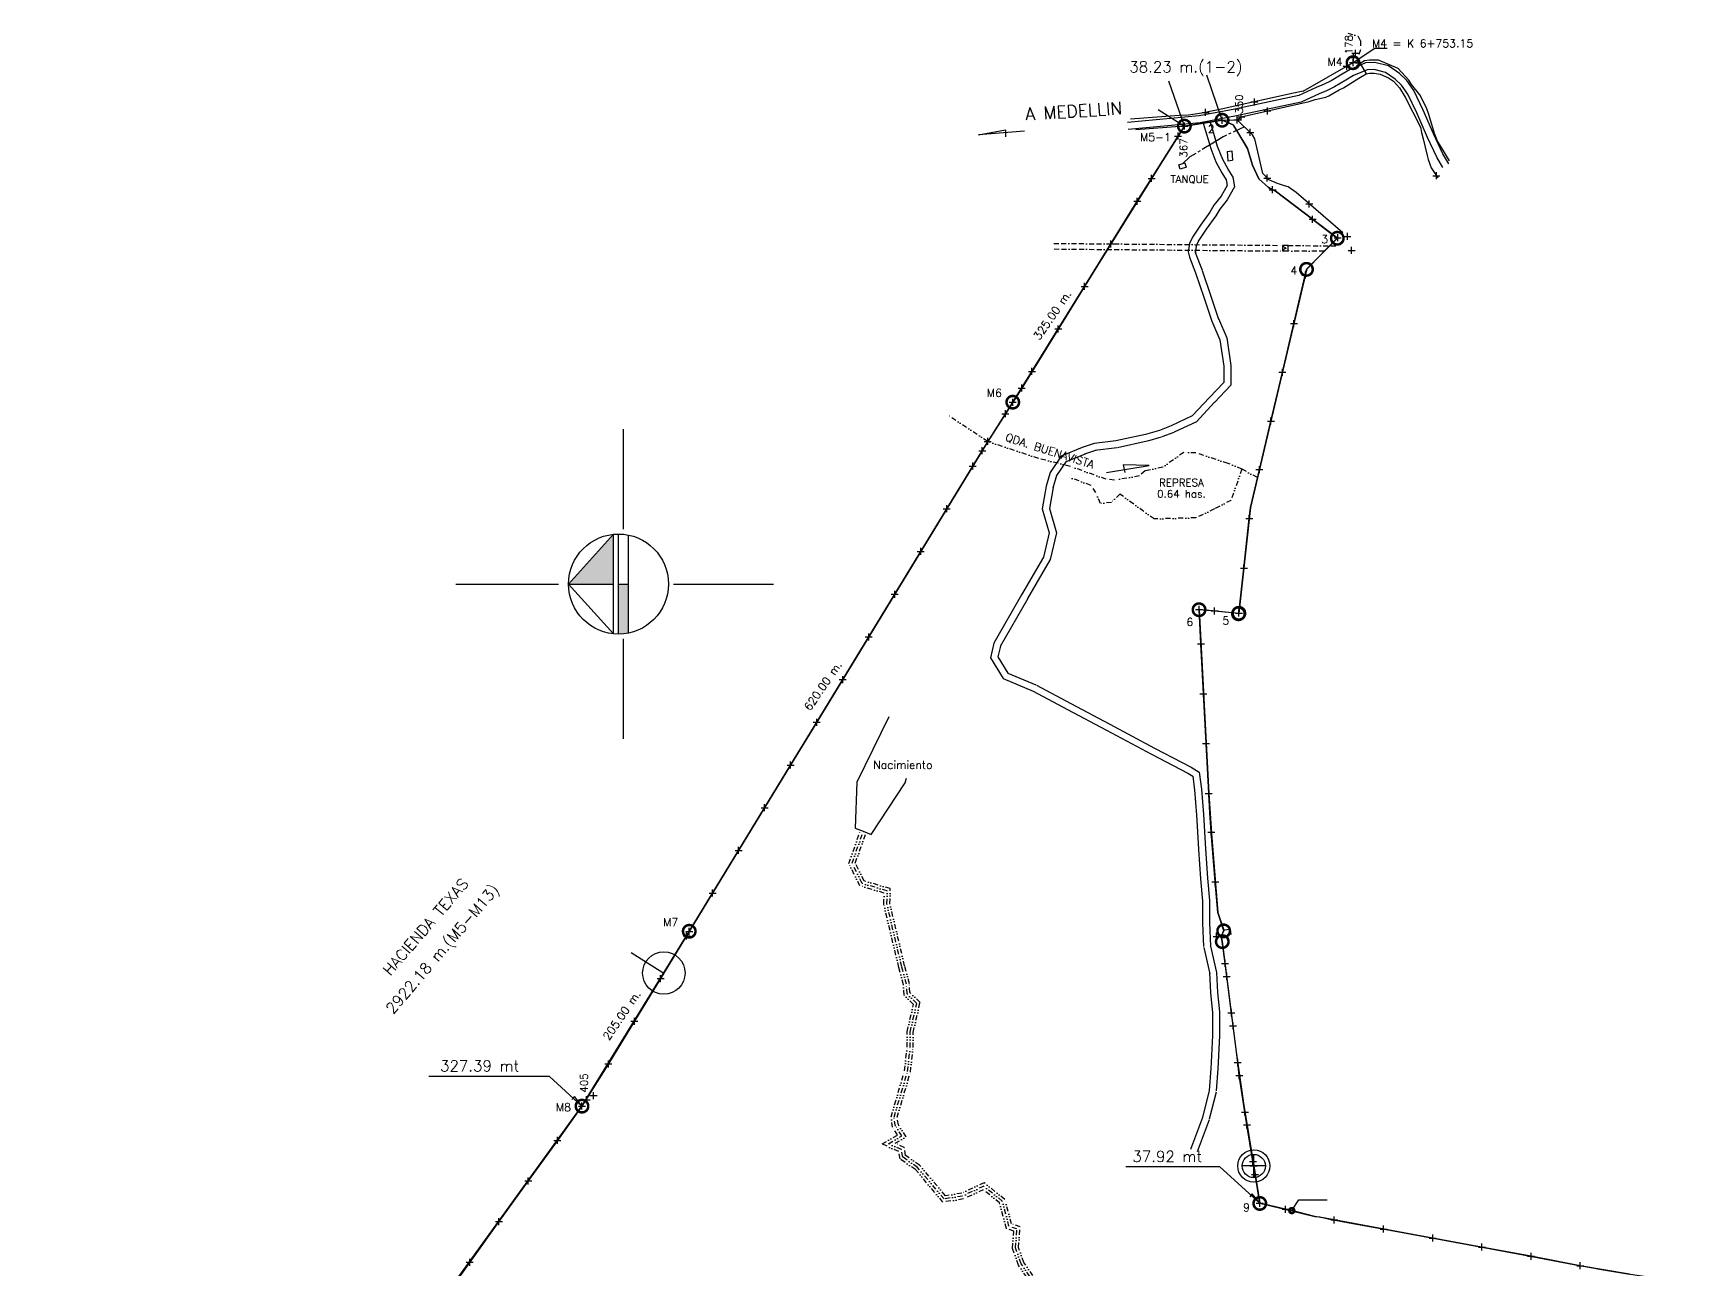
# Model space of a CAD drawing. Extents: x 14987 to 28539, y 5455 to 9112.
# Drawn here: x 15023 to 16677, y 6899 to 8136 of the extents above; entities that cross this region are included whole.
import ezdxf
from ezdxf.enums import TextEntityAlignment as Align

# ---------------------------------------------------------------- set-up
doc = ezdxf.new("R2010")
doc.units = 0
doc.header["$LTSCALE"] = 10
doc.header["$MEASUREMENT"] = 0
doc.header["$PDMODE"] = 2
doc.header["$PDSIZE"] = 3.5
for name, pattern in [('BORDER', [1.75, 0.5, -0.25, 0.5, -0.25, 0, -0.25]), ('CENTER', [2, 1.25, -0.25, 0.25, -0.25]), ('DIVIDE', [1.25, 0.5, -0.25, 0, -0.25, 0, -0.25])]:
    doc.linetypes.add(name, pattern=pattern)
for name, color, linetype in [('AREA', 2, 'Continuous'), ('CANO', 5, 'DIVIDE'), ('CERCO', 2, 'Continuous'), ('COORDENADAS', 1, 'Continuous'), ('ENERGIA', 1, 'BORDER'), ('HOJA', 8, 'Continuous'), ('LIMITE', 6, 'Continuous'), ('MOJON', 2, 'Continuous'), ('MURO', 3, 'Continuous'), ('PL', 3, 'Continuous'), ('PUA', 1, 'Continuous'), ('R', 1, 'Continuous'), ('R60', 2, 'Continuous'), ('R80', 2, 'Continuous'), ('SOLID', 253, 'Continuous'), ('TUBERIA', 6, 'CENTER'), ('VIA', 4, 'Continuous')]:
    doc.layers.add(name, color=color, linetype=linetype)
doc.styles.add('textstyle4', font='')
doc.styles.get('textstyle4').set_extended_font_data('simplex')

msp = doc.modelspace()

# ---------------------------------------------------------------- hatches: boundary and pattern name
at = {"layer": 'SOLID', "transparency": 33554687}
for points in [[(15602.7, 7634.8), (15568.5, 7597.1), (15602.7, 7597.1)], [(15602.7, 7597.1), (15568.5, 7597.1), (15557.7, 7585), (15602.7, 7585)]]:
    msp.add_hatch(color=256, dxfattribs=at).paths.add_polyline_path(points, flags=0)
h = msp.add_hatch(color=256, dxfattribs=at)
edge = h.paths.add_edge_path(flags=0)
edge.add_line((15617.7, 7585), (15607.7, 7585))
edge.add_line((15607.7, 7585), (15607.7, 7535))
edge.add_arc((15607.7, 7585), 50, 270, 281.537)
edge.add_line((15617.7, 7536.1), (15617.7, 7585))

# ---------------------------------------------------------------- linework, layer by layer
at = {"layer": 'AREA'}
for p in [(16341.9, 8106.3), (16342.4, 8111.5), (16344.2, 8115.7), (16230.1, 8052.1), (16173.3, 8042.9), (16211, 8048.7), (16226.1, 8049), (16425.2, 7993.3), (16126.2, 7967.7), (16010.8, 7781), (15976.8, 7727.6), (15971.2, 7718.3), (16188, 7559.7), (16203.5, 7558.1), (15575.8, 7069.4), (16248.7, 6966)]:
    msp.add_point(p, dxfattribs=at)
at = {"layer": 'AREA', "color": 2}
for p in [(16326.6, 7931.2), (16227.9, 7556)]:
    msp.add_point(p, dxfattribs=at)
at = {"layer": 'CANO'}
for points in [[(16336.6, 8135.9), (16346.8, 8133), (16349.3, 8128.1), (16349.2, 8119.2), (16346.3, 8110.5), (16345.2, 8102.7)], [(16246.4, 7691.4), (16230.9, 7700), (16217, 7705.7), (16184.9, 7716.2), (16172.7, 7716.6), (16151.8, 7702), (16134, 7698.1), (16128.4, 7693.1), (16103.6, 7688.9), (16095.2, 7689.8), (16059.5, 7702.7), (16027.7, 7710.5), (15976.8, 7727.6), (15937, 7753.9)], [(16230.9, 7700), (16219.9, 7668.7), (16203.4, 7660.2), (16184.8, 7651.2), (16143.2, 7650.1), (16108.9, 7675), (16100.4, 7666.7), (16089.6, 7665.5), (16084.8, 7676.5), (16080, 7683.7), (16057, 7692.1)], [(16015.8, 6892), (16007.6, 6904.1), (16001.4, 6921), (16002.8, 6938.2), (15995.5, 6940.6), (15988.6, 6966.4), (15972.3, 6979.5), (15952.5, 6970.3), (15932, 6967.1), (15904.6, 6999.6), (15889.1, 7010.3), (15887.9, 7017.7), (15871.2, 7025.2), (15886.7, 7034.3), (15881.6, 7041.9), (15880.1, 7052.3), (15893.6, 7098.3), (15896.2, 7122), (15896.2, 7137.4), (15902.5, 7164.8), (15893.1, 7174), (15892.5, 7184.4), (15887.9, 7201.7), (15872.8, 7265.1), (15873.3, 7276.1), (15849, 7283.3), (15837.9, 7305.7), (15849.6, 7338.8)], [(16018.8, 6892.8), (16010.2, 6905.5), (16004.4, 6921.4), (16006, 6940.3), (15998, 6942.9), (15991.3, 6968.1), (15972.7, 6983), (15951.6, 6973.2), (15933.2, 6970.3), (15906.6, 7001.8), (15891.8, 7012.1), (15890.6, 7019.7), (15877.7, 7025.5), (15891, 7033.3), (15884.5, 7043.1), (15883.1, 7052.1), (15896.6, 7097.7), (15899.2, 7121.8), (15899.2, 7137.1), (15905.8, 7165.7), (15896.1, 7175.3), (15895.5, 7184.9), (15890.8, 7202.4), (15875.9, 7265.4), (15876.4, 7278.3), (15851.1, 7285.8), (15841.2, 7305.9), (15852.4, 7337.8)], [(16021.9, 6893.7), (16012.9, 6906.8), (16007.4, 6921.8), (16009.2, 6942.4), (16000.5, 6945.3), (15993.9, 6969.8), (15973.1, 6986.5), (15950.8, 6976.1), (15934.4, 6973.5), (15908.7, 7004), (15894.6, 7013.8), (15893.3, 7021.8), (15884.2, 7025.9), (15895.2, 7032.4), (15887.4, 7044.2), (15886.2, 7051.9), (15899.5, 7097.1), (15902.2, 7121.6), (15902.2, 7136.7), (15909.1, 7166.7), (15899, 7176.6), (15898.5, 7185.4), (15893.7, 7203.2), (15878.9, 7265.7), (15879.4, 7280.5), (15853.2, 7288.3), (15844.4, 7306.1), (15855.3, 7336.8)]]:
    msp.add_lwpolyline(points, dxfattribs=at)
at = {"layer": 'CERCO'}
for p, q in [((16349.1, 8105.4), (16354.9, 8095.2)), ((16211, 8048.7), (16195.6, 8093.7)), ((16173.3, 8042.9), (16157.8, 8087.8)), ((16192.1, 8045.8), (16195.7, 8033.8)), ((16198.9, 8047.8), (16202.4, 8035.8)), ((16211, 8048.7), (16226.1, 8049)), ((16195.7, 8033.8), (16199.6, 8020.5)), ((16202.4, 8035.8), (16206.2, 8022.7)), ((16206.2, 8022.7), (16211.4, 8009.7)), ((16199.6, 8020.5), (16204.9, 8007.1)), ((16204.9, 8007.1), (16210.9, 7996.2)), ((16211, 8010.5), (16217, 7999.5)), ((16210.9, 7996.2), (16215.1, 7989.1)), ((16216.9, 7999.8), (16221.7, 7991.7)), ((16221.7, 7991.7), (16223.5, 7982.3)), ((16210.2, 7972.9), (16202.8, 7963.8)), ((16216.2, 7983.5), (16210.2, 7972.9)), ((16215.1, 7989.1), (16216.2, 7983.5)), ((16223.5, 7982.3), (16216, 7969)), ((16198.9, 7956.7), (16189.4, 7943.7)), ((16202.8, 7963.8), (16198.9, 7956.7)), ((16208.6, 7959.9), (16204.8, 7953)), ((16216, 7969), (16208.6, 7959.9)), ((16189.4, 7943.7), (16181.3, 7931.7)), ((16195.1, 7939.7), (16187.1, 7927.8)), ((16204.8, 7953), (16195.1, 7939.7)), ((16178.4, 7925.4), (16177, 7917.3)), ((16181.3, 7931.7), (16178.4, 7925.4)), ((16185.3, 7924.2), (16184, 7916.6)), ((16187.7, 7928.9), (16184.8, 7922.6)), ((16177, 7917.3), (16178.4, 7911.7)), ((16178.4, 7911.7), (16184.5, 7896.3)), ((16183.8, 7919), (16185.2, 7913.4)), ((16184, 7916.6), (16191, 7898.8)), ((16184.5, 7896.3), (16193, 7870.7)), ((16191.1, 7898.5), (16199.6, 7872.9)), ((16193, 7870.7), (16200.9, 7847.7)), ((16199.6, 7872.9), (16207.5, 7849.9)), ((16200.9, 7847.7), (16208.8, 7829.3)), ((16207.3, 7850.4), (16215.6, 7831.2)), ((16208.8, 7829.3), (16212.7, 7803)), ((16215.6, 7831.2), (16219.7, 7803.5)), ((16212.7, 7803), (16212.7, 7786.6)), ((16219.7, 7803.5), (16219.7, 7783.8)), ((16212.7, 7786.6), (16198.3, 7771.5)), ((16219.7, 7783.8), (16203.3, 7766.6)), ((16198.3, 7771.5), (16181.2, 7753.1)), ((16203.4, 7766.7), (16185.4, 7747.3)), ((16160.1, 7743.2), (16148.3, 7738.6)), ((16181.2, 7753.1), (16160.1, 7743.2)), ((16185.4, 7747.3), (16163.1, 7736.9)), ((16083.2, 7725.5), (16071.3, 7721.5)), ((16104.9, 7728.1), (16083.2, 7725.5)), ((16134.5, 7734.7), (16104.9, 7728.1)), ((16136, 7727.8), (16106.4, 7721.3)), ((16148.3, 7738.6), (16134.5, 7734.7)), ((16150.2, 7731.9), (16136.4, 7727.9)), ((16162.7, 7736.7), (16150.8, 7732.1)), ((16050.3, 7713), (16039.1, 7696.6)), ((16071.3, 7721.5), (16050.3, 7713)), ((16074, 7715), (16054.9, 7707.3)), ((16085.4, 7718.8), (16073.5, 7714.9)), ((16105.7, 7721.1), (16084, 7718.5)), ((16039.1, 7696.6), (16035.2, 7682.8)), ((16045.5, 7693.6), (16041.9, 7680.8)), ((16054.9, 7707.3), (16045.5, 7693.6)), ((16035.2, 7682.8), (16031.2, 7660.2)), ((16042.1, 7681.6), (16038.4, 7660.6)), ((16031.2, 7660.2), (16038.1, 7636.1)), ((16038.4, 7660.6), (16045.4, 7636.3)), ((16038.1, 7636.1), (16032.4, 7612)), ((16045.4, 7636.3), (16039, 7609.4)), ((16032.4, 7612), (16010.6, 7574.2)), ((16039, 7609.4), (16016.6, 7570.7)), ((16010.6, 7574.2), (15983, 7526)), ((16016.7, 7570.7), (15989.1, 7522.5)), ((15983, 7526), (15979.6, 7511.1)), ((15979.6, 7511.1), (15992.2, 7490.5)), ((15989.8, 7524.4), (15987, 7512.3)), ((15987, 7512.3), (15997, 7496)), ((15997, 7496), (16024.8, 7484.3)), ((15992.2, 7490.5), (16022.1, 7477.8)), ((16022.1, 7477.8), (16056.5, 7459.5)), ((16025.4, 7484), (16059.8, 7465.7)), ((16059.8, 7465.7), (16098.8, 7445)), ((16056.5, 7459.5), (16095.5, 7438.9)), ((16098.9, 7445), (16143.6, 7420.9)), ((16095.5, 7438.9), (16140.3, 7414.8)), ((16140.3, 7414.8), (16176.7, 7396)), ((16143.5, 7421), (16180.2, 7402.1)), ((16199.9, 7100.7), (16198.2, 7078.8)), ((16206.9, 7100.2), (16205.2, 7078.2)), ((16198.2, 7078.8), (16191.4, 7051.8)), ((16205, 7077.1), (16198.2, 7050.1)), ((16191.4, 7051.8), (16179.6, 7019.7)), ((16198, 7049.3), (16186.2, 7017.2))]:
    msp.add_line(p, q, dxfattribs=at)
for points in [[(16292.1, 8077.9), (16341.9, 8106.3)], [(16341.9, 8106.3), (16349.1, 8105.4)], [(16438.2, 8008.1), (16430.3, 8021.4), (16426.4, 8027.9), (16423.2, 8035.6), (16417.6, 8054.5), (16415.2, 8061.1), (16408.5, 8074.2), (16400.3, 8084.5), (16397.8, 8088.8), (16386.9, 8100.4), (16367.5, 8108.8), (16358.5, 8108.7), (16353.4, 8108.1), (16349.1, 8105.4), (16345.2, 8102.7)], [(16331.7, 7936.1), (16285.2, 7976.5), (16276.9, 7982), (16273.4, 7983.1), (16266.5, 7985.5), (16257.8, 7989.3), (16251.6, 7995.5), (16243.7, 8030), (16241.5, 8034.3), (16226.1, 8049), (16230.1, 8052.1), (16298, 8067.6), (16304, 8069.5), (16314.7, 8071.9), (16317.6, 8073), (16328.2, 8079.1), (16332.3, 8081.2), (16347.6, 8090.9), (16354.9, 8095.2), (16358.5, 8095.8), (16363.1, 8095.7), (16368.9, 8094.7), (16377.2, 8091.2), (16382.2, 8087.8), (16388.5, 8081.2), (16393.9, 8071.9), (16409.4, 8041.8), (16410.4, 8036.5), (16412, 8030.2), (16416, 8013.4), (16416.9, 8009.4), (16420, 8001.3), (16425.2, 7993.3), (16426.8, 7991.2)], [(16292.1, 8077.9), (16282.3, 8075.7), (16216, 8061.1), (16213.4, 8060.6), (16190.7, 8055.7), (16177.3, 8053.9), (16168.2, 8053.4)], [(16168.2, 8053.4), (16119.6, 8049.7)], [(16173.3, 8042.9), (16124.7, 8039.2)], [(16211, 8048.7), (16173.3, 8042.9), (16126.2, 7967.7)], [(16236.3, 8020.4), (16233.3, 8026.2), (16222.2, 8044.1), (16211, 8048.7)], [(16326.3, 7930.7), (16264.2, 7978.3), (16261.3, 7979.2), (16257.4, 7981.4), (16247.6, 7990.1), (16241.5, 8003.8), (16236.3, 8020.4)], [(16126.2, 7967.7), (16010.8, 7781), (15976.8, 7727.6)], [(16227.8, 7555.7), (16188, 7559.7), (16198.5, 7358.7)], [(15877.9, 7452.4), (15846, 7386.8), (15844.3, 7341.1), (15852.4, 7337.8), (15860.3, 7334.5), (15894.1, 7386.2), (15895.7, 7391.1)], [(16198.7, 7356.2), (16206.6, 7256.8), (16212.7, 7238.3)], [(16220.1, 7234.8), (16219.3, 7239.8), (16212.8, 7238.9), (16209.9, 7232.2)], [(16248.7, 6966), (16303.8, 6952.8), (16308.8, 6952.4), (16317, 6950.5), (16337.9, 6946.4), (16378.8, 6939), (16478.1, 6920.8), (16512, 6914.5), (16564.3, 6904.4), (16612.2, 6896), (16676.6, 6886.6)]]:
    msp.add_lwpolyline(points, dxfattribs=at)
at = {"layer": 'CERCO', "color": 2}
msp.add_lwpolyline([(16326.6, 7931.2), (16295.8, 7900), (16239.4, 7661.6), (16227.8, 7555.7)], dxfattribs=at)
at = {"layer": 'COORDENADAS', "color": 4}
for p, q in [((15612.7, 7639.8), (15612.7, 7739.8)), ((15557.7, 7585), (15602.7, 7634.8)), ((15602.7, 7535.3), (15602.7, 7634.8)), ((15607.7, 7535), (15607.7, 7635)), ((15617.7, 7536.1), (15617.7, 7634)), ((15445.2, 7585), (15547.7, 7585)), ((15602.7, 7535.3), (15557.7, 7585)), ((15557.7, 7585), (15602.7, 7585)), ((15607.7, 7585), (15617.7, 7585)), ((15662.7, 7585), (15762.7, 7585)), ((15612.7, 7430.3), (15612.7, 7530.3))]:
    msp.add_line(p, q, dxfattribs=at)
msp.add_circle((15607.7, 7585), 50, dxfattribs=at)
at = {"layer": 'ENERGIA'}
for p, q in [((16042.8, 7925.6), (16271.4, 7923.6)), ((16271.3, 7918), (16276.9, 7923.5)), ((16271.4, 7923.6), (16276.9, 7918)), ((16276.9, 7923.5), (16326.2, 7923.1)), ((16043, 7920), (16271.3, 7918)), ((16313.2, 7917.7), (16276.9, 7918))]:
    msp.add_line(p, q, dxfattribs=at)
at = {"layer": 'HOJA'}
msp.add_lwpolyline([(15353.9, 6762), (15571.2, 7063.1), (15678.4, 7237.8), (15773.5, 7393.9), (15861.9, 7539), (15971.2, 7718.3), (16001.8, 7766.8), (16173.3, 8042.9), (16211, 8048.7), (16222.2, 8044.1), (16236.3, 8020.4), (16241.5, 8003.8), (16247.6, 7990.1), (16257.4, 7981.4), (16261.3, 7979.2), (16264.2, 7978.3), (16301.5, 7949.7), (16326.2, 7930.8), (16295.8, 7900), (16239.4, 7661.6), (16227.9, 7556), (16227.8, 7555.7), (16188, 7559.7), (16197.7, 7375.5), (16201.5, 7320.8), (16206.6, 7256.8), (16212.8, 7238.9), (16210, 7232.5), (16211.2, 7227.6), (16225.2, 7117.5), (16232.4, 7065.9), (16242.7, 7003.2), (16248.6, 6966.1), (16299.3, 6953.9), (16303.8, 6952.8), (16308.8, 6952.4), (16505.3, 6915.7), (16544.5, 6908.3), (16581.5, 6901.4), (16588.3, 6900.2), (16618.3, 6895.1)], dxfattribs=at)
at = {"layer": 'LIMITE'}
msp.add_line((16147, 8059.3), (16173.3, 8042.9), dxfattribs=at)
msp.add_lwpolyline([(15440.6, 6881.5), (15459, 6907), (15488.2, 6947.6), (15517.4, 6988.2), (15546.6, 7028.8), (15571.2, 7063.1), (15597.6, 7105.2), (15623.6, 7147.9), (15649.7, 7190.6), (15678.4, 7237.8), (15701.7, 7276), (15727.7, 7318.7), (15753.7, 7361.4), (15779.7, 7404.1), (15805.8, 7446.8), (15831.8, 7489.5), (15857.8, 7532.2), (15883.8, 7574.9), (15909.8, 7617.6), (15935.8, 7660.3), (15961.8, 7703), (15971.2, 7718.3), (15977.1, 7727.4), (15994.4, 7755.2), (16001.8, 7766.8), (16010.8, 7781), (16021, 7797.6), (16047.3, 7840.1), (16073.6, 7882.6), (16099.9, 7925.1), (16126.2, 7967.7), (16140.5, 7990.5), (16167, 8032.9), (16173.3, 8042.9)], dxfattribs=at)
at = {"layer": 'LIMITE', "const_width": 2.25}
msp.add_lwpolyline([(16280.7, 6956, 1), (16280.7, 6961.2, 1)], format="xyb", close=True, dxfattribs=at)
at = {"layer": 'MOJON'}
for p, q in [((16176.7, 7396), (16181.7, 7392.9)), ((16180.2, 7402.1), (16188.2, 7397.1)), ((16188.2, 7397.1), (16190.3, 7379.9)), ((16181.7, 7392.9), (16183.3, 7379.1)), ((16183.3, 7379.3), (16185.3, 7354)), ((16190.3, 7379.9), (16192.3, 7354.6)), ((16185.3, 7354.2), (16187.3, 7319.8)), ((16192.3, 7354.6), (16194.3, 7320.2)), ((16187.3, 7319.7), (16189.4, 7290.4)), ((16194.3, 7320.2), (16196.3, 7290.9)), ((16189.4, 7290.2), (16191.4, 7268)), ((16196.3, 7290.9), (16198.4, 7268.6)), ((16191.4, 7268.6), (16191.4, 7246.4)), ((16198.4, 7268.6), (16198.4, 7246.4)), ((16191.4, 7246.1), (16192.4, 7222.8)), ((16198.4, 7246.4), (16199.4, 7223.1)), ((16192.6, 7221.6), (16198.6, 7195.3)), ((16199.4, 7223.1), (16205.5, 7196.8)), ((16198.5, 7196.5), (16199.5, 7176.3)), ((16205.5, 7196.8), (16206.5, 7176.6)), ((16199.5, 7175.9), (16201.5, 7156.7)), ((16206.5, 7176.6), (16208.5, 7157.4)), ((16201.5, 7157.4), (16201.5, 7133.1)), ((16208.5, 7157.4), (16208.5, 7133.1)), ((16201.5, 7133.7), (16199.9, 7100.5)), ((16208.5, 7133.4), (16206.9, 7100.2))]:
    msp.add_line(p, q, dxfattribs=at)
at = {"layer": 'MOJON', "const_width": 2.5}
for points in [[(16341.9, 8100, 1), (16341.9, 8112.5, 1)], [(16211, 8042.5, 1), (16211, 8055, 1)], [(16173.3, 8036.6, 1), (16173.3, 8049.1, 1)], [(16326.2, 7924.5, 1), (16326.2, 7937, 1)], [(16295.4, 7893.4, 1), (16295.4, 7905.9, 1)], [(16001.8, 7760.6, 1), (16001.8, 7773.1, 1)], [(16188, 7553.1, 1), (16188, 7565.6, 1)], [(16227.4, 7549.1, 1), (16227.4, 7561.6, 1)], [(16227.8, 7549.5, 1), (16227.8, 7562, 1)], [(15678.4, 7231.6, 1), (15678.4, 7244.1, 1)], [(16212.6, 7232, 1), (16212.6, 7244.5, 1)], [(16211.2, 7221.3, 1), (16211.2, 7233.8, 1)], [(15571.2, 7056.8, 1), (15571.2, 7069.3, 1)], [(16248.7, 6959.5, 1), (16248.7, 6972, 1)]]:
    msp.add_lwpolyline(points, format="xyb", close=True, dxfattribs=at)
at = {"layer": 'MOJON'}
for p in [(16001.8, 7766.8), (15678.4, 7237.8), (15571.2, 7063.1)]:
    msp.add_point(p, dxfattribs=at)
at = {"layer": 'MURO', "color": 3}
for p, q in [((16167.8, 8004), (16173.9, 8006.1)), ((16175.3, 8001.9), (16173.9, 8006.1)), ((16216, 8017.6), (16220.9, 8018)), ((16216, 8017.6), (16216.6, 8008.3)), ((16216.6, 8008.3), (16221.5, 8008.7)), ((16220.9, 8018), (16221.5, 8008.7)), ((16169.2, 7999.8), (16167.8, 8004)), ((16175.3, 8001.9), (16169.2, 7999.8))]:
    msp.add_line(p, q, dxfattribs=at)
at = {"layer": 'MURO'}
msp.add_line((15620.2, 7216.6), (15653, 7196.1), dxfattribs=at)
for points in [[(15653, 7196.1), (15678.4, 7237.8), (15701.7, 7276), (15727.7, 7318.7), (15753.7, 7361.4), (15779.7, 7404.1), (15805.8, 7446.8), (15831.8, 7489.5), (15857.8, 7532.2), (15883.8, 7574.9), (15909.8, 7617.6), (15935.8, 7660.3), (15961.8, 7703), (15971.2, 7718.3), (15977.1, 7727.4), (15994.4, 7755.2), (16001.8, 7766.8), (16010.8, 7781), (16021, 7797.6), (16047.3, 7840.1), (16073.6, 7882.6), (16099.9, 7925.1), (16126.2, 7967.7), (16140.5, 7990.5), (16167, 8032.9), (16173.3, 8042.9)], [(15653, 7196.1), (15623.6, 7147.9), (15597.6, 7105.2), (15571.2, 7063.1), (15546.6, 7028.8), (15517.4, 6988.2), (15488.2, 6947.6), (15459, 6907), (15440.6, 6881.5), (15411.3, 6841), (15379.7, 6797.5), (15353.9, 6762), (15317.9, 6727.3), (15281.9, 6692.6), (15245.9, 6657.9), (15209.9, 6623.2), (15173.9, 6588.6), (15137.9, 6553.9), (15113.7, 6530.3), (15102.6, 6518.5), (15068.2, 6482.2), (15033.8, 6445.8), (15022.5, 6433.9)]]:
    msp.add_lwpolyline(points, dxfattribs=at)
at = {"layer": 'MURO', "color": 3}
msp.add_lwpolyline([(16276.9, 7918), (16276.9, 7923.5), (16271.4, 7923.6), (16271.3, 7918)], close=True, dxfattribs=at)
at = {"layer": 'MURO'}
msp.add_circle((15653, 7196.1), 21.2, dxfattribs=at)
at = {"layer": 'PL'}
for p, q in [((16242.7, 6991.6), (16242.7, 7014.7)), ((16254.2, 7003.2), (16231.1, 7003.2))]:
    msp.add_line(p, q, dxfattribs=at)
for points in [[(16173.3, 8042.9), (16167, 8032.9), (16140.5, 7990.5), (16126.2, 7967.7), (16099.9, 7925.1), (16073.6, 7882.6), (16047.3, 7840.1), (16021, 7797.6), (16010.8, 7781), (16001.8, 7766.8), (15994.4, 7755.2), (15976.8, 7727.6), (15971.2, 7718.3), (15961.8, 7703), (15935.8, 7660.3), (15909.8, 7617.6), (15883.8, 7574.9), (15857.8, 7532.2), (15831.8, 7489.5), (15805.8, 7446.8), (15779.7, 7404.1), (15753.7, 7361.4), (15727.7, 7318.7), (15701.7, 7276), (15678.4, 7237.8), (15649.7, 7190.6), (15623.6, 7147.9), (15597.6, 7105.2), (15571.2, 7063.1), (15546.6, 7028.8), (15517.4, 6988.2), (15488.2, 6947.6), (15459, 6907), (15440.6, 6881.5)], [(16618.3, 6895.1), (16569, 6903.5), (16519.9, 6913), (16470.2, 6922.2), (16421.6, 6931.2), (16372.4, 6940.2), (16323.2, 6949.3), (16303.8, 6952.8), (16280.7, 6958.6), (16274.4, 6959.9), (16248.7, 6966), (16244, 6994.8), (16241.9, 7007.8), (16235.9, 7044.2), (16233.8, 7057.1), (16229.6, 7083.1), (16228.2, 7093.6), (16226.6, 7106.6), (16222, 7143.2), (16220.4, 7155.5), (16215.7, 7192.8), (16214, 7205.8), (16211.2, 7227.6), (16210, 7232.5), (16212.6, 7238.2), (16206.6, 7256.8), (16204.2, 7287.2), (16200.2, 7337), (16198.7, 7356.2), (16197.7, 7375.5), (16195, 7425.5), (16192.4, 7475.4), (16189.8, 7525.3), (16188, 7559.7), (16203.5, 7558.1), (16227.9, 7556), (16232.8, 7600.8), (16238.2, 7650.5), (16239.4, 7661.6), (16248.3, 7699.4), (16259.8, 7748), (16271.3, 7796.7), (16282.8, 7845.4), (16295.4, 7899.6), (16326.2, 7930.8), (16301.5, 7949.7), (16264.2, 7978.3), (16261.4, 7979.2), (16257.4, 7981.4), (16247.6, 7990.1), (16241.5, 8003.8), (16236.3, 8020.4), (16225.7, 8038.4), (16222.2, 8044.1), (16211, 8048.7)], [(16248.7, 6965.7), (16242.7, 7003.2)]]:
    msp.add_lwpolyline(points, dxfattribs=at)
for radius in [16.1, 11.6]:
    msp.add_circle((16242.7, 7003.2), radius, dxfattribs=at)
msp.add_point((16242.7, 7003.2), dxfattribs=at)
at = {"layer": 'PUA'}
for p in [(16335.6, 8102.7), (16194.5, 8056.5), (16243.3, 8067.1), (16256.3, 8058.1), (16239.2, 8036.6), (16167, 8032.9), (16140.5, 7990.5), (16256.2, 7990.9), (16261.4, 7979.2), (16298.2, 7965.1), (16301.5, 7949.7), (16099.9, 7925.1), (16336.2, 7932.6), (16340.4, 7918.5), (16294.3, 7894), (16073.6, 7882.6), (16047.3, 7840.1), (16282.8, 7845.4), (16021, 7797.6), (16271.3, 7796.7), (15994.4, 7755.2), (16259.8, 7748), (15961.8, 7703), (16248.3, 7699.4), (15935.8, 7660.3), (16238.2, 7650.5), (15909.8, 7617.6), (16232.8, 7600.8), (15883.8, 7574.9), (15857.8, 7532.2), (16189.8, 7525.3), (15831.8, 7489.5), (16192.4, 7475.4), (15805.8, 7446.8), (16195, 7425.5), (15779.7, 7404.1), (16197.7, 7375.5), (15753.7, 7361.4), (16200.2, 7337), (15727.7, 7318.7), (15701.7, 7276), (16204.2, 7287.2), (15675.7, 7233.3), (16205.5, 7232.8), (16214, 7205.8), (16215.7, 7192.8), (15649.7, 7190.6), (15623.6, 7147.9), (16220.3, 7156.2), (16222, 7143.2), (15597.6, 7105.2), (16226.6, 7106.6), (16228.2, 7093.6), (15582.7, 7073.6), (16233.8, 7057.1), (16235.9, 7044.2), (15546.6, 7028.8), (16241.9, 7007.8), (16244, 6994.8), (15517.4, 6988.2), (15488.2, 6947.6), (16274.4, 6959.9), (16323.2, 6949.3), (16372.4, 6940.2), (16421.6, 6931.2), (16470.8, 6922.1), (16519.9, 6913), (15459, 6907), (16569, 6903.5)]:
    msp.add_point(p, dxfattribs=at)
at = {"layer": 'R'}
for p, q in [((15538.7, 7092.7), (15418.2, 7092.7)), ((15571.2, 7063.1), (15538.7, 7092.7)), ((15563.6, 7072.6), (15561.1, 7069.6)), ((15571.2, 7063.1), (15563.6, 7072.6)), ((16208.6, 7002.5), (16114.8, 7002.5)), ((16248.7, 6966), (16208.6, 7002.5)), ((16241.1, 6975.5), (16238.6, 6972.5)), ((16248.7, 6966), (16241.1, 6975.5))]:
    msp.add_line(p, q, dxfattribs=at)
at = {"layer": 'R60', "color": 1}
for points in [[(16341.9, 8106.3), (16363.7, 8120.7), (16376.1, 8120.7)], [(16280.7, 6958.6), (16287.8, 6969.5), (16315.9, 6969.5)]]:
    msp.add_lwpolyline(points, dxfattribs=at)
at = {"layer": 'R60'}
for points in [[(16013.4, 8037.7), (15967.5, 8034.1), (15994.5, 8039.2), (15994.5, 8032)], [(16095.6, 7696.4), (16138, 7703.5), (16112.1, 7704.3), (16113.7, 7696.4)]]:
    msp.add_lwpolyline(points, dxfattribs=at)
at = {"layer": 'TUBERIA', "color": 5}
msp.add_lwpolyline([(16233.5, 8042), (16212, 8032.3), (16201.9, 8025.8), (16178.7, 8012.1), (16171.3, 8005.2)], dxfattribs=at)
at = {"layer": 'VIA'}
for points in [[(16437.6, 8005.1), (16431.8, 8015.2), (16422.6, 8034.5), (16412.1, 8058.9), (16402.8, 8078.4), (16395.6, 8088.5), (16388.5, 8095.3), (16377.4, 8103), (16363.8, 8106.4), (16354.3, 8106), (16347, 8102.8), (16339.1, 8099.6), (16331.1, 8094.7), (16320.1, 8088.2), (16312.4, 8084.5), (16305.2, 8081.5)], [(16431.6, 8001.4), (16425.6, 8011.9), (16416.2, 8031.6), (16405.8, 8056), (16396.8, 8074.8), (16390.3, 8083.9), (16384.1, 8089.9), (16374.5, 8096.5), (16363.1, 8099.3), (16355.9, 8099), (16349.7, 8096.4), (16342.2, 8093.3), (16334.7, 8088.8), (16323.4, 8082), (16315.3, 8078.1), (16308, 8075)], [(16305.2, 8081.5), (16287.8, 8073.4), (16223.9, 8059.9), (16188.1, 8053.2), (16116.3, 8046.4)], [(16308.2, 8075.1), (16290.1, 8066.7), (16225.3, 8053), (16189, 8046.2), (16117, 8039.5)]]:
    msp.add_lwpolyline(points, dxfattribs=at)

# ---------------------------------------------------------------- texts
at = {"layer": 'AREA', "style": 'textstyle4'}
for s, p in [('178', (16341.4, 8114.7)), ('350', (16231.9, 8055.2)), ('367', (16176.2, 8011.4)), ('405', (15577, 7076.5))]:
    msp.add_text(s, height=7.5, rotation=90, dxfattribs=at).set_placement(p)
at = {"layer": 'PL', "style": 'textstyle4'}
for s, p in [('327.39 mt', (15468.9, 7097.8)), ('37.92 mt', (16156.2, 7007.2))]:
    msp.add_text(s, height=11, dxfattribs=at).set_placement(p, align=Align.CENTER)
at = {"layer": 'R60', "style": 'textstyle4'}
for s, height, p in [('M4 = K 6+753.15', 8, (16411.4, 8121.6)), ('M4', 8, (16323.9, 8103.2)), ('2', 8, (16200.1, 8036)), ('M5-1', 8, (16144.4, 8027.8)), ('TANQUE', 7.5, (16178.6, 7986.1)), ('3', 8, (16313.5, 7925.8)), ('4', 8, (16282.7, 7894.6)), ('M6', 8, (15983.3, 7772.1)), ('0.64 has.', 7.5, (16170.4, 7671.4)), ('REPRESA', 7.5, (16170.4, 7682.7)), ('6', 8, (16178.8, 7543.1)), ('5', 8, (16214.7, 7544.5)), ('Nacimiento', 8, (15891.9, 7400.2)), ('M7', 8, (15659.9, 7243.1)), ('M8', 8, (15552.7, 7058)), ('9', 8, (16235.5, 6957.8))]:
    msp.add_text(s, height=height, dxfattribs=at).set_placement(p, align=Align.CENTER)
for s, height, rotation, p in [('A MEDELLIN', 12.48, 3.643, (16063, 8051.7)), ('325.00 m.', 8, 55.4169, (16044.6, 7851.7)), ('QDA. BUENAVISTA', 8, 342.2174, (16037.6, 7714.4)), ('620.00 m.', 8, 55.4169, (15815.3, 7481)), ('205.00 m.', 8, 55.4169, (15614.2, 7151.7))]:
    msp.add_text(s, height=height, rotation=rotation, dxfattribs=at).set_placement(p, align=Align.CENTER)
at = {"layer": 'R80', "style": 'textstyle4'}
msp.add_text('38.23 m.(1-2)', height=11, dxfattribs=at).set_placement((16174.8, 8096.6), align=Align.CENTER)
for s, p in [('HACIENDA TEXAS', (15419.1, 7238.8)), ('2922.18 m.(M5-M13)', (15435.7, 7216.6))]:
    msp.add_text(s, height=11, rotation=49.3796, dxfattribs=at).set_placement(p, align=Align.CENTER)

doc.saveas('drawing.dxf')
